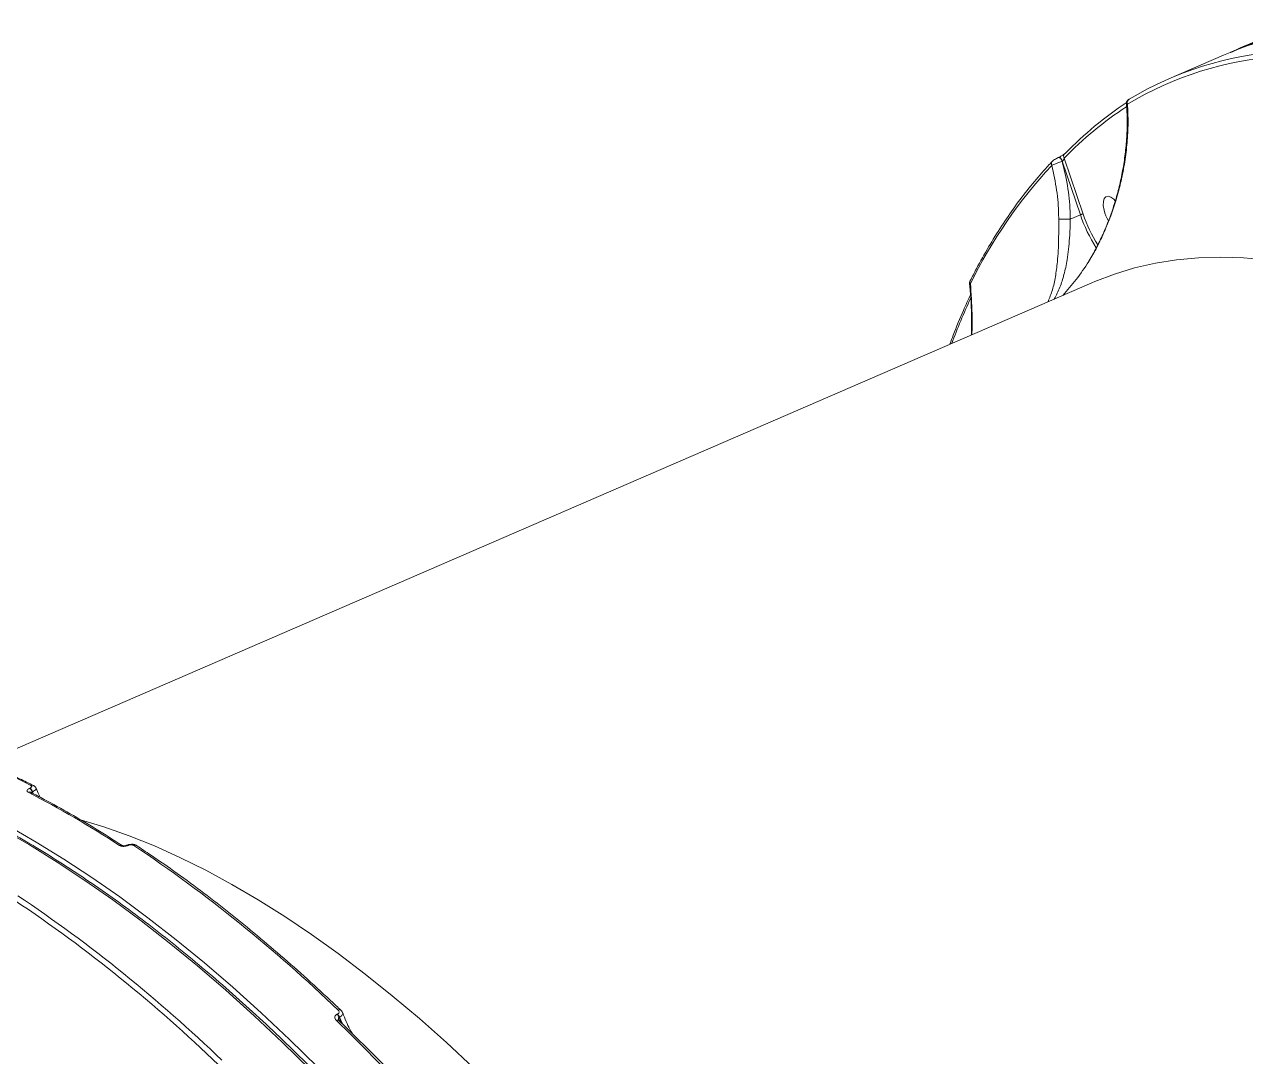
# Model space of a CAD drawing. Header units: millimetres. Extents: x -6104 to 7803, y -6013 to 4803.
# Drawn here: x 1220.1 to 1516.3, y 2465.9 to 2716.3 of the extents above; entities that cross this region are included whole.
import ezdxf

# ---------------------------------------------------------------- set-up
doc = ezdxf.new("R2010")
doc.units = ezdxf.units.MM
doc.layers.add('DIKOM_ОБЪЕКТ', color=7, linetype='Continuous')

msp = doc.modelspace()

# ---------------------------------------------------------------- linework, layer by layer
at = {"layer": 'DIKOM_ОБЪЕКТ', "color": 7, "linetype": 'Continuous', "lineweight": 15}
for p, q in [((1497.684, 2703.154), (1510.938, 2708.894)), ((1470.93, 2684.069), (1470.957, 2684.081)), ((1476.866, 2670.314), (1472.287, 2683.881)), ((1471.796, 2683.151), (1471.823, 2683.162)), ((1471.823, 2683.162), (1476.22, 2670.134)), ((1473.774, 2669.076), (1473.781, 2669.077)), ((1473.781, 2669.077), (1476.22, 2670.134)), ((1210.146, 2537.217), (1479.039, 2653.669)), ((1221.418, 2531.024), (1221.352, 2530.996)), ((1221.983, 2530.11), (1222.049, 2530.139)), ((1222.105, 2529.753), (1221.983, 2530.11)), ((1222.049, 2530.139), (1222.298, 2529.653)), ((1244.919, 2517.17), (1244.964, 2517.19)), ((1245.208, 2517.112), (1245.253, 2517.132)), ((1296.022, 2476.204), (1295.937, 2476.167)), ((1296.389, 2475.415), (1296.474, 2475.452)), ((1296.799, 2474.225), (1296.389, 2475.415)), ((1296.474, 2475.452), (1297.239, 2473.798))]:
    msp.add_line(p, q, dxfattribs=at)
at = {"layer": 'DIKOM_ОБЪЕКТ', "color": 7, "linetype": 'Continuous', "lineweight": 15, "flags": 128}
for points in [[(1471.796, 2683.151), (1471.706, 2683.375), (1471.594, 2683.586), (1471.467, 2683.772), (1471.332, 2683.922), (1471.196, 2684.026), (1471.068, 2684.079), (1470.955, 2684.078), (1470.93, 2684.069)], [(1471.823, 2683.162), (1471.733, 2683.387), (1471.622, 2683.598), (1471.494, 2683.784), (1471.359, 2683.933), (1471.223, 2684.038), (1471.095, 2684.091), (1470.982, 2684.09), (1470.957, 2684.081)], [(1472.392, 2684.931), (1472.498, 2685.024), (1472.651, 2685.11)], [(1481.974, 2671.231), (1481.783, 2672.364), (1481.796, 2673.343), (1482.012, 2674.089), (1482.414, 2674.542), (1482.97, 2674.664), (1483.633, 2674.446), (1484.351, 2673.905), (1484.681, 2673.561)], [(1479.039, 2653.669), (1479.721, 2653.96), (1484.486, 2655.774), (1489.387, 2657.259), (1494.419, 2658.414), (1499.578, 2659.24), (1504.859, 2659.734), (1510.258, 2659.896), (1515.769, 2659.726), (1521.387, 2659.225)], [(1214.612, 2521.062), (1221.28, 2517.233), (1227.995, 2513.095), (1234.75, 2508.652), (1241.541, 2503.906), (1248.362, 2498.861), (1255.207, 2493.523), (1262.07, 2487.895), (1268.945, 2481.982), (1275.827, 2475.789), (1282.709, 2469.322), (1289.587, 2462.586)], [(1291.238, 2463.301), (1284.36, 2470.037), (1277.477, 2476.504), (1270.596, 2482.697), (1263.72, 2488.61), (1256.858, 2494.238), (1250.013, 2499.576), (1243.192, 2504.62), (1236.401, 2509.366), (1229.645, 2513.81), (1222.93, 2517.948), (1216.262, 2521.777)], [(1329.032, 2463.189), (1322.453, 2469.29), (1315.876, 2475.113), (1309.308, 2480.653), (1302.755, 2485.904), (1296.223, 2490.863), (1289.719, 2495.524), (1283.247, 2499.883), (1276.815, 2503.936), (1270.428, 2507.678), (1264.092, 2511.108), (1257.813, 2514.221), (1251.597, 2517.014), (1245.45, 2519.486), (1239.377, 2521.633), (1233.721, 2523.36)], [(1295.749, 2474.625), (1299.06, 2471.412), (1302.368, 2468.137), (1305.674, 2464.802), (1308.977, 2461.405), (1312.277, 2457.95), (1315.571, 2454.435), (1318.861, 2450.862), (1322.145, 2447.231)]]:
    msp.add_lwpolyline(points, dxfattribs=at)
at = {"layer": 'DIKOM_ОБЪЕКТ', "color": 7, "linetype": 'Continuous', "lineweight": 15}
for centre, radius, start, end in [((1544.553, 2629.76), 85.978, 90.13949, 113.01471), ((1529.928, 2626.457), 82.252, 93.81336, 120.92305), ((1530.455, 2627.498), 82.432, 93.81328, 120.92337), ((1535.715, 2622.469), 88.287, 123.17358, 135.92511), ((1536.305, 2623.47), 88.608, 123.53015, 135.92077), ((1488.496, 2697.391), 0.916, 116.07773, 204.06064), ((1473.048, 2684.335), 0.886, 137.72044, 210.89056), ((1556.08, 2601.374), 118.559, 137.07366, 153.95913), ((1470.046, 2682.515), 0.873, 138.019, 206.91239), ((1510.808, 2681.946), 36.549, 198.85519, 212.77475), ((1510.495, 2681.809), 35.539, 198.87066, 212.25206), ((1491.716, 2673.669), 10.042, 194.05472, 209.8496), ((1450.243, 2653.828), 0.797, 154.6671, 210.51558), ((1602.142, 2579.649), 167.943, 155.28263, 159.32959), ((1149.583, 2393.384), 155.934, 62.46406, 81.129), ((1221.274, 2529.376), 0.72, 64.39996, 115.29075), ((1109.165, 2312.464), 244.608, 56.79073, 62.80234), ((1220.433, 2529.674), 1.61, 15.72014, 55.20042), ((1220.499, 2529.702), 1.61, 15.72014, 55.20042), ((1221.98, 2531.003), 0.719, 64.40188, 115.28877), ((1243.443, 2516.507), 0.687, 59.41373, 116.50734), ((1245.011, 2516.876), 0.308, 50.20371, 107.77287), ((1245.056, 2516.894), 0.309, 50.31217, 107.14073), ((1246.946, 2516.509), 0.688, 59.26969, 116.45432), ((1044.896, 2216.438), 362.095, 46.06272, 56.14059), ((1016.455, 2203.749), 361.302, 46.06279, 56.14051), ((1016.734, 2204.239), 362.1, 46.06285, 56.1406), ((1296.453, 2476.66), 0.607, 52.60943, 120.67534), ((1296.058, 2474.079), 0.627, 53.92243, 119.45684), ((1294.535, 2474.812), 1.95, 18.02491, 44.01748), ((1294.624, 2474.851), 1.946, 18.00801, 44.05576)]:
    msp.add_arc(centre, radius, start, end, dxfattribs=at)
for points, knots in [([(1545.629, 2716.343), (1542.689, 2716.272), (1536.038, 2716.112), (1526.255, 2714.276), (1518.2, 2712.072), (1513.868, 2710.038), (1512.696, 2709.488)], [0, 0, 0, 0, 0.2506446, 0.5668708, 0.8828391, 1, 1, 1, 1]), ([(1512.638, 2709.623), (1514.711, 2710.521), (1519.36, 2712.536), (1524.057, 2714.5), (1526.659, 2715.588)], [0, 0, 0, 0, 0.4459809, 1, 1, 1, 1]), ([(1478.239, 2658.887), (1478.574, 2659.432), (1479.55, 2661.017), (1480.967, 2663.798), (1482.511, 2667.229), (1483.874, 2670.838), (1485.052, 2674.596), (1486.025, 2678.475), (1486.778, 2682.439), (1487.301, 2686.465), (1487.57, 2690.498), (1487.613, 2694.082), (1487.453, 2696.264), (1487.388, 2697.146)], [0, 0, 0, 0, 0.0458171, 0.1334511, 0.2239516, 0.3174556, 0.4139131, 0.5130604, 0.6143974, 0.7174997, 0.8229123, 0.9283819, 1, 1, 1, 1]), ([(1478.242, 2658.812), (1478.418, 2659.103), (1479.301, 2660.567), (1480.762, 2663.276), (1483.07, 2668.282), (1484.84, 2673.335), (1486.221, 2678.7), (1487.053, 2683.011), (1487.618, 2687.719), (1487.863, 2692.414), (1487.728, 2695.483), (1487.66, 2697.017)], [0, 0, 0, 0, 0.02429461, 0.12224639, 0.22021704, 0.42151524, 0.51188787, 0.63223412, 0.75259002, 0.8762949, 1, 1, 1, 1]), ([(1487.403, 2697.149), (1487.401, 2697.233), (1487.396, 2697.404), (1487.476, 2697.636), (1487.587, 2697.822), (1487.705, 2697.952), (1487.806, 2698.037), (1487.906, 2698.109), (1487.979, 2698.152), (1488.025, 2698.179)], [0, 0, 0, 0, 0.1669186, 0.3356405, 0.4807434, 0.6018548, 0.7017464, 0.8121734, 1, 1, 1, 1]), ([(1487.418, 2697.147), (1487.413, 2697.134), (1487.384, 2697.067), (1487.509, 2697.034), (1487.639, 2697.02), (1487.66, 2697.017)], [0, 0, 0, 0, 0.1624464, 0.8659099, 1, 1, 1, 1]), ([(1469.401, 2683.095), (1469.437, 2683.134), (1469.595, 2683.304), (1469.911, 2683.522), (1470.388, 2683.809), (1470.745, 2683.992), (1470.924, 2684.065), (1470.968, 2684.083)], [0, 0, 0, 0, 0.0986168, 0.4321854, 0.6860306, 0.9232356, 1, 1, 1, 1]), ([(1470.958, 2684.083), (1470.967, 2684.086), (1471.066, 2684.127), (1471.315, 2684.247), (1471.672, 2684.439), (1472.024, 2684.653), (1472.263, 2684.821), (1472.38, 2684.919), (1472.389, 2684.929), (1472.392, 2684.932)], [0, 0, 0, 0, 0.0166762, 0.1880973, 0.3769079, 0.5794683, 0.7893643, 0.9257931, 1, 1, 1, 1]), ([(1471.823, 2683.162), (1471.858, 2683.181), (1471.904, 2683.204), (1471.992, 2683.275), (1472.089, 2683.379), (1472.191, 2683.544), (1472.262, 2683.718), (1472.279, 2683.828), (1472.287, 2683.881)], [0, 0, 0, 0, 0.1271217, 0.1626174, 0.3404029, 0.5454332, 0.7831326, 1, 1, 1, 1]), ([(1449.523, 2654.169), (1450.015, 2655.135), (1451.442, 2657.935), (1453.927, 2662.374), (1457.03, 2667.399), (1460.291, 2672.157), (1463.709, 2676.645), (1466.76, 2680.269), (1468.697, 2682.348), (1469.399, 2683.101)], [0, 0, 0, 0, 0.0864555, 0.2506161, 0.4147424, 0.5788116, 0.7428151, 0.9067414, 1, 1, 1, 1]), ([(1469.267, 2682.12), (1469.359, 2682.159), (1469.556, 2682.244), (1470.039, 2682.443), (1470.618, 2682.679), (1471.232, 2682.926), (1471.607, 2683.075), (1471.796, 2683.151)], [0, 0, 0, 0, 0.1847798, 0.398802, 0.6012601, 0.7990307, 1, 1, 1, 1]), ([(1469.267, 2682.12), (1469.718, 2680.123), (1470.601, 2676.207), (1470.937, 2671.783), (1470.96, 2669.424), (1470.964, 2669.049)], [0, 0, 0, 0, 0.4665367, 0.9150174, 1, 1, 1, 1]), ([(1473.781, 2669.077), (1473.775, 2669.466), (1473.736, 2671.922), (1473.345, 2676.691), (1472.33, 2680.92), (1471.796, 2683.151)], [0, 0, 0, 0, 0.0814789, 0.5156639, 1, 1, 1, 1]), ([(1470.964, 2669.049), (1470.97, 2667.442), (1470.978, 2664.834), (1470.86, 2661.415), (1470.636, 2658.294), (1470.196, 2655.05), (1469.46, 2651.718), (1468.754, 2649.972), (1468.383, 2649.054)], [0, 0, 0, 0, 0.1907441, 0.309546, 0.4310693, 0.6102662, 0.7948683, 1, 1, 1, 1]), ([(1469.896, 2649.709), (1470.373, 2650.626), (1471.268, 2652.347), (1472.288, 2655.611), (1472.956, 2658.74), (1473.37, 2661.785), (1473.638, 2665.038), (1473.774, 2667.552), (1473.774, 2669.076), (1473.774, 2669.076)], [0, 0, 0, 0, 0.2070578, 0.3885663, 0.5742817, 0.6928371, 0.8136573, 0.9999368, 1, 1, 1, 1]), ([(1470.964, 2669.049), (1470.974, 2669.049), (1471.063, 2669.049), (1471.32, 2669.052), (1471.849, 2669.057), (1472.493, 2669.063), (1473.171, 2669.07), (1473.577, 2669.074), (1473.774, 2669.076)], [0, 0, 0, 0, 0.0259616, 0.2202735, 0.4178861, 0.6154915, 0.8131024, 1, 1, 1, 1]), ([(1476.866, 2670.314), (1476.859, 2670.314), (1476.841, 2670.314), (1476.786, 2670.308), (1476.684, 2670.289), (1476.531, 2670.248), (1476.367, 2670.194), (1476.269, 2670.154), (1476.22, 2670.134)], [0, 0, 0, 0, 0.0536878, 0.1414736, 0.3561166, 0.570649, 0.7853909, 1, 1, 1, 1]), ([(1471.928, 2650.589), (1473.057, 2651.845), (1475.356, 2654.402), (1477.269, 2657.325), (1478.242, 2658.812)], [0, 0, 0, 0, 0.49113337, 1, 1, 1, 1]), ([(1449.346, 2653.317), (1449.34, 2653.399), (1449.324, 2653.622), (1449.399, 2653.908), (1449.494, 2654.089), (1449.533, 2654.164)], [0, 0, 0, 0, 0.254676, 0.693284, 1, 1, 1, 1]), ([(1449.807, 2641.009), (1449.819, 2642.788), (1449.844, 2646.368), (1449.664, 2650.47), (1449.413, 2652.759), (1449.352, 2653.317)], [0, 0, 0, 0, 0.4276953, 0.8606991, 1, 1, 1, 1]), ([(1449.355, 2653.317), (1449.365, 2653.326), (1449.378, 2653.34), (1449.512, 2653.402), (1449.557, 2653.423)], [0, 0, 0, 0, 0.6662074, 1, 1, 1, 1]), ([(1449.886, 2641.043), (1449.908, 2641.468), (1449.997, 2643.184), (1449.943, 2647.335), (1449.71, 2651.003), (1449.557, 2653.423)], [0, 0, 0, 0, 0.1007899, 0.4067642, 1, 1, 1, 1]), ([(1444.595, 2638.752), (1444.86, 2639.484), (1445.884, 2642.312), (1447.538, 2646.32), (1448.996, 2649.489), (1449.573, 2650.742)], [0, 0, 0, 0, 0.1743495, 0.6735805, 1, 1, 1, 1]), ([(1174.048, 2547.512), (1175.047, 2547.365), (1177.942, 2546.942), (1182.798, 2546.015), (1188.637, 2544.635), (1194.556, 2542.959), (1200.547, 2540.991), (1206.606, 2538.734), (1212.729, 2536.184), (1217.963, 2533.794), (1221.163, 2532.21), (1222.287, 2531.654)], [0, 0, 0, 0, 0.0652939, 0.1891253, 0.3129927, 0.4369046, 0.5608541, 0.6848339, 0.8088365, 0.9328568, 1, 1, 1, 1]), ([(1143.563, 2542.069), (1143.981, 2542.081), (1146.188, 2542.143), (1150.283, 2541.963), (1155.847, 2541.517), (1161.511, 2540.75), (1167.26, 2539.695), (1173.092, 2538.345), (1179.002, 2536.701), (1184.985, 2534.765), (1191.037, 2532.539), (1197.153, 2530.023), (1203.328, 2527.221), (1209.558, 2524.135), (1215.837, 2520.766), (1222.162, 2517.118), (1228.527, 2513.193), (1234.928, 2508.994), (1241.359, 2504.525), (1247.816, 2499.789), (1254.294, 2494.79), (1260.788, 2489.531), (1267.294, 2484.018), (1273.806, 2478.252), (1280.32, 2472.24), (1286.831, 2465.986), (1293.334, 2459.494), (1299.824, 2452.769), (1306.296, 2445.817), (1312.746, 2438.642), (1319.168, 2431.25), (1325.559, 2423.647), (1331.913, 2415.838), (1338.225, 2407.83), (1344.491, 2399.627), (1350.706, 2391.237), (1356.865, 2382.666), (1362.964, 2373.92), (1368.999, 2365.005), (1374.964, 2355.929), (1380.855, 2346.698), (1386.669, 2337.319), (1392.399, 2327.799), (1398.043, 2318.146), (1403.596, 2308.366), (1409.053, 2298.466), (1413.821, 2289.571), (1416.742, 2283.953), (1417.911, 2281.705)], [0, 0, 0, 0, 0.0051792, 0.02739, 0.049613, 0.0718476, 0.0940928, 0.1163476, 0.1386106, 0.1608804, 0.1831557, 0.2054353, 0.2277182, 0.2500034, 0.2722903, 0.2945781, 0.3168661, 0.3391542, 0.3614418, 0.3837286, 0.4060148, 0.4283, 0.450584, 0.4728671, 0.4951492, 0.51743, 0.53971, 0.5619889, 0.5842667, 0.6065435, 0.6288196, 0.6510948, 0.673369, 0.6956427, 0.7179154, 0.7401875, 0.762459, 0.7847299, 0.8070003, 0.82927, 0.8515394, 0.8738083, 0.8960771, 0.9183452, 0.940613, 0.9628806, 0.9851481, 1, 1, 1, 1]), ([(1221.352, 2530.996), (1221.283, 2530.963), (1221.078, 2530.868), (1220.822, 2530.674), (1220.679, 2530.432), (1220.712, 2530.198), (1220.881, 2530.084), (1220.966, 2530.027)], [0, 0, 0, 0, 0.10829851, 0.32042938, 0.54305951, 0.77156743, 1, 1, 1, 1]), ([(1221.672, 2531.654), (1221.728, 2531.617), (1221.839, 2531.544), (1221.861, 2531.392), (1221.766, 2531.235), (1221.599, 2531.109), (1221.465, 2531.046), (1221.418, 2531.024)], [0, 0, 0, 0, 0.22882812, 0.45784313, 0.67851564, 0.88837055, 1, 1, 1, 1]), ([(1221.585, 2530.025), (1222.682, 2529.457), (1225.865, 2527.81), (1231.171, 2524.866), (1237.475, 2521.144), (1241.699, 2518.439), (1243.793, 2517.098)], [0, 0, 0, 0, 0.1499045, 0.4348025, 0.7197091, 1, 1, 1, 1]), ([(1221.834, 2529.705), (1221.821, 2529.743), (1221.791, 2529.831), (1221.814, 2529.953), (1221.871, 2530.034), (1221.926, 2530.081), (1221.96, 2530.098), (1221.983, 2530.11)], [0, 0, 0, 0, 0.2527949, 0.5776371, 0.7936623, 0.8613554, 1, 1, 1, 1]), ([(1222.049, 2530.139), (1222.141, 2530.185), (1222.406, 2530.32), (1222.738, 2530.559), (1222.955, 2530.817), (1222.916, 2530.941), (1222.899, 2530.997)], [0, 0, 0, 0, 0.1549662, 0.4463339, 0.7504282, 1, 1, 1, 1]), ([(1222.282, 2531.637), (1222.339, 2531.613), (1222.532, 2531.532), (1222.769, 2531.311), (1222.864, 2531.079), (1222.9, 2530.992)], [0, 0, 0, 0, 0.2077984, 0.7020877, 1, 1, 1, 1]), ([(1222.945, 2531.015), (1223.146, 2530.492), (1223.437, 2529.733), (1223.81, 2529.024), (1223.925, 2528.804)], [0, 0, 0, 0, 0.6908892, 1, 1, 1, 1]), ([(1243.137, 2517.121), (1243.244, 2517.066), (1243.459, 2516.956), (1243.922, 2516.885), (1244.425, 2516.898), (1244.873, 2516.983), (1245.113, 2517.076), (1245.208, 2517.112)], [0, 0, 0, 0, 0.215057, 0.4300002, 0.6447434, 0.8592138, 1, 1, 1, 1]), ([(1243.795, 2517.097), (1243.796, 2517.097), (1243.797, 2517.096), (1243.866, 2517.07), (1243.999, 2517.043), (1244.198, 2517.029), (1244.444, 2517.042), (1244.689, 2517.088), (1244.856, 2517.141), (1244.909, 2517.167), (1244.916, 2517.17)], [0, 0, 0, 0, 0.0839394, 0.1948398, 0.3338104, 0.4743007, 0.6405343, 0.8192986, 0.9761646, 1, 1, 1, 1]), ([(1244.963, 2517.189), (1244.964, 2517.189), (1245.173, 2517.302), (1245.689, 2517.416), (1246.472, 2517.427), (1247.026, 2517.301), (1247.261, 2517.114), (1247.291, 2517.089)], [0, 0, 0, 0, 0.0007478, 0.3034508, 0.6109239, 0.9486886, 1, 1, 1, 1]), ([(1245.253, 2517.132), (1245.318, 2517.157), (1245.479, 2517.22), (1245.78, 2517.276), (1246.116, 2517.284), (1246.425, 2517.236), (1246.568, 2517.162), (1246.64, 2517.125)], [0, 0, 0, 0, 0.1422656, 0.3570754, 0.5715141, 0.7857264, 1, 1, 1, 1]), ([(1247.298, 2517.1), (1248.422, 2516.351), (1251.681, 2514.179), (1257.101, 2510.378), (1263.56, 2505.611), (1270.041, 2500.577), (1276.537, 2495.285), (1283.044, 2489.739), (1289.442, 2484.042), (1294.036, 2479.787), (1296.457, 2477.489), (1296.822, 2477.143)], [0, 0, 0, 0, 0.0688533, 0.1997296, 0.3306036, 0.461473, 0.5923365, 0.7231938, 0.8540454, 0.9780024, 1, 1, 1, 1]), ([(1296.143, 2477.183), (1296.226, 2477.085), (1296.373, 2476.913), (1296.409, 2476.644), (1296.33, 2476.425), (1296.182, 2476.281), (1296.059, 2476.222), (1296.022, 2476.204)], [0, 0, 0, 0, 0.3025678, 0.5346566, 0.7254445, 0.9170701, 1, 1, 1, 1]), ([(1296.474, 2475.452), (1296.548, 2475.49), (1296.789, 2475.613), (1297.101, 2475.858), (1297.293, 2476.179), (1297.343, 2476.409), (1297.261, 2476.505), (1297.257, 2476.51)], [0, 0, 0, 0, 0.1224875, 0.4032837, 0.6724258, 0.9838572, 1, 1, 1, 1]), ([(1296.809, 2477.133), (1296.871, 2477.081), (1297.069, 2476.912), (1297.174, 2476.673), (1297.246, 2476.507)], [0, 0, 0, 0, 0.3081376, 1, 1, 1, 1]), ([(1297.271, 2476.516), (1297.345, 2476.321), (1297.931, 2474.782), (1298.696, 2473.119), (1299.466, 2471.712), (1299.556, 2471.548)], [0, 0, 0, 0, 0.1138727, 0.8968264, 1, 1, 1, 1]), ([(1295.937, 2476.167), (1295.881, 2476.14), (1295.689, 2476.046), (1295.456, 2475.816), (1295.335, 2475.463), (1295.397, 2475.041), (1295.625, 2474.772), (1295.749, 2474.625)], [0, 0, 0, 0, 0.0796331, 0.2757288, 0.470756, 0.7105281, 1, 1, 1, 1]), ([(1296.348, 2474.688), (1296.317, 2474.787), (1296.261, 2474.963), (1296.25, 2475.178), (1296.285, 2475.31), (1296.327, 2475.38), (1296.371, 2475.405), (1296.389, 2475.415)], [0, 0, 0, 0, 0.3818325, 0.6808327, 0.8046407, 0.9178041, 1, 1, 1, 1]), ([(1296.353, 2474.672), (1296.35, 2474.674), (1296.344, 2474.677), (1296.409, 2474.613), (1296.44, 2474.582)], [0, 0, 0, 0, 0.5108233, 1, 1, 1, 1]), ([(1296.427, 2474.586), (1297.569, 2473.482), (1300.88, 2470.28), (1306.355, 2464.799), (1312.844, 2458.067), (1318.329, 2452.175), (1321.646, 2448.497), (1322.812, 2447.204)], [0, 0, 0, 0, 0.1293323, 0.3751374, 0.6209372, 0.8667244, 1, 1, 1, 1])]:
    msp.add_open_spline(points, degree=3, knots=knots, dxfattribs=at)

doc.saveas('drawing.dxf')
